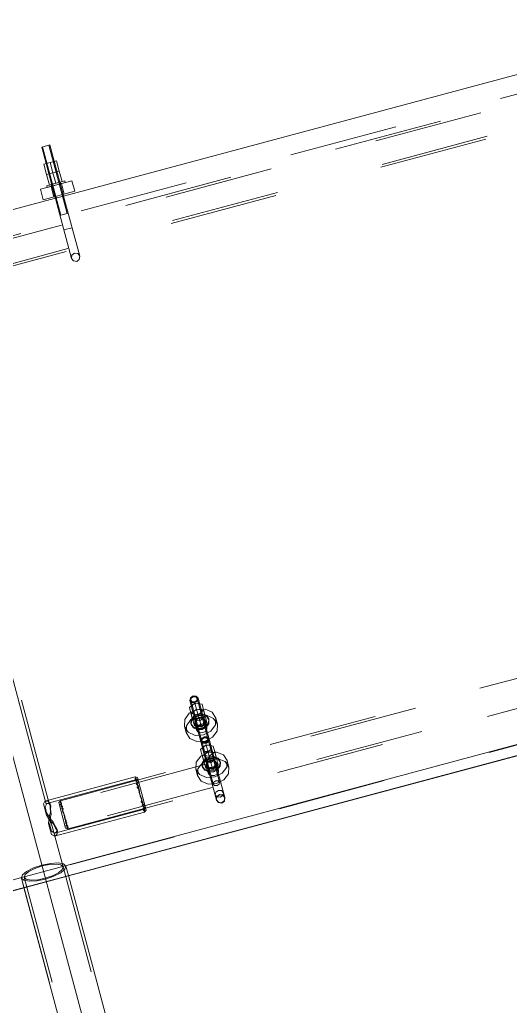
# Model space of a CAD drawing. Header units: millimetres. Extents: x -753 to 90, y 56274 to 56868.
# Drawn here: x -334.47 to -325.43, y 56766.06 to 56784.23 of the extents above; entities that cross this region are included whole.
import ezdxf

# ---------------------------------------------------------------- set-up
doc = ezdxf.new("R2010")
doc.units = ezdxf.units.MM
doc.linetypes.add('XKITLINE00', pattern=[0])
doc.linetypes.add('XKITLINE02', pattern=[4, 2, -2])
doc.layers.add('Cota', color=4, linetype='Continuous', lineweight=0)
doc.layers.add('Peça', color=2, linetype='Continuous', lineweight=0)

# ---------------------------------------------------------------- blocks, each defined once
blk = doc.blocks.new('*A1305')
at = {"layer": 'Peça', "color": 7, "linetype": 'XKITLINE02', "lineweight": 0}
for p, q in [((-296.268, 56779.828), (-333.746, 56769.787)), ((-333.719, 56769.841), (-296.318, 56779.861)), ((-296.152, 56779.398), (-333.631, 56769.357)), ((-333.58, 56769.324), (-296.18, 56779.344)), ((-333.752, 56769.808), (-333.719, 56769.841)), ((-333.752, 56769.808), (-333.625, 56769.336)), ((-333.719, 56769.841), (-333.726, 56769.822)), ((-333.726, 56769.822), (-333.705, 56769.822)), ((-333.721, 56769.801), (-333.719, 56769.841)), ((-333.698, 56769.794), (-333.721, 56769.801)), ((-333.705, 56769.822), (-333.717, 56769.773)), ((-333.717, 56769.773), (-333.682, 56769.737)), ((-333.707, 56769.736), (-333.698, 56769.794)), ((-333.67, 56769.69), (-333.707, 56769.736)), ((-333.682, 56769.737), (-333.693, 56769.7)), ((-333.693, 56769.7), (-333.657, 56769.609)), ((-333.68, 56769.651), (-333.67, 56769.69)), ((-333.642, 56769.555), (-333.68, 56769.651)), ((-333.657, 56769.609), (-333.642, 56769.507)), ((-333.629, 56769.458), (-333.642, 56769.555)), ((-333.642, 56769.507), (-333.613, 56769.479)), ((-333.631, 56769.357), (-333.635, 56769.374)), ((-333.601, 56769.431), (-333.629, 56769.458)), ((-333.613, 56769.479), (-333.622, 56769.42)), ((-333.622, 56769.42), (-333.585, 56769.374)), ((-333.613, 56769.383), (-333.601, 56769.431)), ((-333.578, 56769.347), (-333.613, 56769.383)), ((-333.585, 56769.374), (-333.601, 56769.357)), ((-333.625, 56769.336), (-333.58, 56769.324)), ((-333.601, 56769.357), (-333.58, 56769.324)), ((-333.596, 56769.336), (-333.578, 56769.347)), ((-333.58, 56769.324), (-333.596, 56769.336))]:
    blk.add_line(p, q, dxfattribs=at)
blk = doc.blocks.new('*A1306')
at = {"layer": 'Peça', "color": 4, "linetype": 'XKITLINE00', "lineweight": 0}
for p, q in [((-323.77, 56783.628), (-333.662, 56780.978)), ((-323.77, 56783.628), (-323.769, 56783.628)), ((-323.77, 56783.628), (-320.684, 56772.113)), ((-333.814, 56780.938), (-343.939, 56778.225)), ((-344.092, 56778.184), (-344.363, 56778.111)), ((-344.363, 56778.111), (-344.363, 56778.111)), ((-344.363, 56778.111), (-344.34, 56778.026)), ((-344.34, 56778.025), (-344.149, 56777.312)), ((-344.149, 56777.312), (-343.944, 56776.548)), ((-343.944, 56776.548), (-343.571, 56775.153)), ((-343.571, 56775.153), (-343.46, 56774.74)), ((-343.46, 56774.74), (-342.809, 56772.31)), ((-342.809, 56772.31), (-341.834, 56768.67)), ((-341.278, 56766.596), (-320.684, 56772.113)), ((-320.684, 56772.113), (-320.635, 56771.927)), ((-341.229, 56766.41), (-320.635, 56771.927)), ((-320.633, 56771.921), (-333.571, 56768.455)), ((-320.633, 56771.921), (-320.635, 56771.927)), ((-341.834, 56768.67), (-341.468, 56767.304)), ((-334.39, 56768.235), (-341.227, 56766.404)), ((-341.468, 56767.304), (-341.229, 56766.41)), ((-341.227, 56766.404), (-341.229, 56766.41))]:
    blk.add_line(p, q, dxfattribs=at)
at = {"layer": 'Peça', "color": 7, "linetype": 'XKITLINE02', "lineweight": 0}
for p, q in [((-323.762, 56783.6), (-320.684, 56772.113)), ((-323.679, 56783.29), (-344.273, 56777.773)), ((-333.662, 56780.978), (-333.814, 56780.938)), ((-343.939, 56778.225), (-344.092, 56778.184)), ((-344.356, 56778.083), (-344.34, 56778.025)), ((-344.317, 56777.94), (-344.149, 56777.312)), ((-344.088, 56777.084), (-343.944, 56776.548)), ((-343.862, 56776.239), (-343.571, 56775.153)), ((-343.343, 56774.302), (-342.809, 56772.31)), ((-341.276, 56766.589), (-320.683, 56772.106)), ((-320.635, 56771.927), (-320.633, 56771.921)), ((-333.571, 56768.455), (-334.39, 56768.235)), ((-341.229, 56766.41), (-341.227, 56766.404))]:
    blk.add_line(p, q, dxfattribs=at)
blk = doc.blocks.new('*A1307')
at = {"layer": 'Peça', "color": 7, "linetype": 'XKITLINE02', "lineweight": 0}
for p, q in [((-296.268, 56779.828), (-333.746, 56769.787)), ((-333.719, 56769.841), (-296.318, 56779.861)), ((-296.152, 56779.398), (-333.631, 56769.357)), ((-333.58, 56769.324), (-296.18, 56779.344)), ((-333.752, 56769.808), (-333.719, 56769.841)), ((-333.752, 56769.808), (-333.625, 56769.336)), ((-333.726, 56769.822), (-333.719, 56769.841)), ((-333.705, 56769.822), (-333.726, 56769.822)), ((-333.719, 56769.841), (-333.721, 56769.801)), ((-333.721, 56769.801), (-333.698, 56769.794)), ((-333.717, 56769.773), (-333.705, 56769.822)), ((-333.683, 56769.737), (-333.717, 56769.773)), ((-333.698, 56769.794), (-333.707, 56769.736)), ((-333.707, 56769.736), (-333.67, 56769.69)), ((-333.693, 56769.7), (-333.683, 56769.737)), ((-333.657, 56769.609), (-333.693, 56769.7)), ((-333.67, 56769.69), (-333.68, 56769.651)), ((-333.68, 56769.651), (-333.642, 56769.555)), ((-333.642, 56769.507), (-333.657, 56769.609)), ((-333.642, 56769.555), (-333.629, 56769.458)), ((-333.613, 56769.479), (-333.642, 56769.507)), ((-333.629, 56769.458), (-333.601, 56769.431)), ((-333.622, 56769.42), (-333.613, 56769.479)), ((-333.585, 56769.374), (-333.622, 56769.42)), ((-333.601, 56769.431), (-333.613, 56769.383)), ((-333.613, 56769.383), (-333.578, 56769.347)), ((-333.601, 56769.357), (-333.585, 56769.374)), ((-333.625, 56769.336), (-333.58, 56769.324)), ((-333.58, 56769.324), (-333.601, 56769.357)), ((-333.578, 56769.347), (-333.596, 56769.336)), ((-333.596, 56769.336), (-333.58, 56769.324))]:
    blk.add_line(p, q, dxfattribs=at)
blk = doc.blocks.new('*A1308')
at = {"layer": 'Peça', "color": 7, "linetype": 'XKITLINE02', "lineweight": 0}
for p, q in [((-298.928, 56789.758), (-336.406, 56779.717)), ((-336.379, 56779.77), (-298.979, 56789.791)), ((-298.812, 56789.326), (-336.29, 56779.284)), ((-298.839, 56789.272), (-336.24, 56779.251))]:
    blk.add_line(p, q, dxfattribs=at)
blk = doc.blocks.new('*A1709')
at = {"layer": 'Peça', "color": 7, "linetype": 'XKITLINE02', "lineweight": 0}
for p, q in [((-334.218, 56768.603), (-334.064, 56768.655)), ((-334.06, 56768.639), (-334.194, 56768.594)), ((-334.064, 56768.655), (-333.905, 56768.687)), ((-333.92, 56768.667), (-334.06, 56768.639)), ((-333.797, 56768.674), (-333.92, 56768.667)), ((-333.905, 56768.687), (-333.764, 56768.695)), ((-333.71, 56768.659), (-333.797, 56768.674)), ((-333.764, 56768.695), (-333.664, 56768.677)), ((-333.671, 56768.623), (-333.71, 56768.659)), ((-333.664, 56768.677), (-333.62, 56768.637)), ((-333.62, 56768.637), (-333.638, 56768.579)), ((-333.62, 56768.637), (-333.573, 56768.461)), ((-334.435, 56768.429), (-334.421, 56768.475)), ((-334.421, 56768.475), (-334.343, 56768.54)), ((-334.372, 56768.481), (-334.388, 56768.431)), ((-334.304, 56768.538), (-334.372, 56768.481)), ((-334.343, 56768.54), (-334.218, 56768.603)), ((-334.194, 56768.594), (-334.304, 56768.538)), ((-333.999, 56768.415), (-333.865, 56768.46)), ((-333.865, 56768.46), (-333.755, 56768.515)), ((-333.716, 56768.514), (-333.841, 56768.45)), ((-333.755, 56768.515), (-333.687, 56768.573)), ((-333.638, 56768.579), (-333.716, 56768.514)), ((-333.687, 56768.573), (-333.671, 56768.623)), ((-333.671, 56768.623), (-329.398, 56752.675)), ((-334.439, 56768.417), (-334.435, 56768.429)), ((-334.439, 56768.417), (-334.392, 56768.242)), ((-334.395, 56768.376), (-334.439, 56768.417)), ((-334.295, 56768.359), (-334.395, 56768.376)), ((-334.388, 56768.431), (-330.115, 56752.483)), ((-334.388, 56768.431), (-334.349, 56768.395)), ((-334.349, 56768.395), (-334.262, 56768.38)), ((-334.154, 56768.366), (-334.295, 56768.359)), ((-334.262, 56768.38), (-334.139, 56768.386)), ((-333.995, 56768.399), (-334.154, 56768.366)), ((-334.139, 56768.386), (-333.999, 56768.415)), ((-333.841, 56768.45), (-333.995, 56768.399)), ((-329.601, 56753.635), (-329.58, 56753.558)), ((-330.42, 56753.416), (-330.399, 56753.339))]:
    blk.add_line(p, q, dxfattribs=at)
at = {"layer": 'Peça', "color": 4, "linetype": 'XKITLINE00', "lineweight": 0}
for p, q in [((-333.573, 56768.461), (-329.601, 56753.635)), ((-334.392, 56768.242), (-330.42, 56753.416)), ((-329.58, 56753.558), (-329.347, 56752.689)), ((-330.399, 56753.339), (-330.166, 56752.469)), ((-329.347, 56752.689), (-330.166, 56752.469))]:
    blk.add_line(p, q, dxfattribs=at)
blk = doc.blocks.new('*A1710')
at = {"layer": 'Peça', "color": 7, "linetype": 'XKITLINE02', "lineweight": 0}
for p, q in [((-334.064, 56768.655), (-334.218, 56768.603)), ((-334.194, 56768.594), (-334.059, 56768.639)), ((-333.904, 56768.687), (-334.064, 56768.655)), ((-334.059, 56768.639), (-333.92, 56768.667)), ((-333.92, 56768.667), (-333.797, 56768.674)), ((-333.764, 56768.695), (-333.904, 56768.687)), ((-333.797, 56768.674), (-333.71, 56768.659)), ((-333.664, 56768.677), (-333.764, 56768.695)), ((-333.71, 56768.659), (-333.671, 56768.623)), ((-333.62, 56768.637), (-333.664, 56768.677)), ((-333.638, 56768.579), (-333.62, 56768.637)), ((-333.62, 56768.637), (-333.573, 56768.461)), ((-334.421, 56768.475), (-334.439, 56768.417)), ((-334.343, 56768.54), (-334.421, 56768.475)), ((-334.388, 56768.431), (-334.372, 56768.481)), ((-334.372, 56768.481), (-334.304, 56768.538)), ((-334.218, 56768.603), (-334.343, 56768.54)), ((-334.304, 56768.538), (-334.194, 56768.594)), ((-333.864, 56768.46), (-333.999, 56768.415)), ((-333.755, 56768.515), (-333.864, 56768.46)), ((-333.841, 56768.45), (-333.715, 56768.514)), ((-333.687, 56768.573), (-333.755, 56768.515)), ((-333.715, 56768.514), (-333.638, 56768.579)), ((-333.671, 56768.623), (-333.687, 56768.573)), ((-333.671, 56768.623), (-329.398, 56752.675)), ((-334.439, 56768.417), (-330.166, 56752.469)), ((-334.439, 56768.417), (-334.395, 56768.376)), ((-334.395, 56768.376), (-334.295, 56768.359)), ((-334.388, 56768.431), (-330.115, 56752.483)), ((-334.349, 56768.395), (-334.388, 56768.431)), ((-334.262, 56768.38), (-334.349, 56768.395)), ((-334.295, 56768.359), (-334.154, 56768.366)), ((-334.139, 56768.386), (-334.262, 56768.38)), ((-334.154, 56768.366), (-333.995, 56768.399)), ((-333.999, 56768.415), (-334.139, 56768.386)), ((-333.995, 56768.399), (-333.841, 56768.45)), ((-329.6, 56753.635), (-329.58, 56753.558)), ((-329.347, 56752.689), (-330.166, 56752.469))]:
    blk.add_line(p, q, dxfattribs=at)
at = {"layer": 'Peça', "color": 4, "linetype": 'XKITLINE00', "lineweight": 0}
for p, q in [((-333.573, 56768.461), (-329.6, 56753.635)), ((-329.58, 56753.558), (-329.347, 56752.689)), ((-329.347, 56752.689), (-329.347, 56752.689))]:
    blk.add_line(p, q, dxfattribs=at)
blk = doc.blocks.new('*A1719')
at = {"layer": 'Peça', "color": 7, "linetype": 'XKITLINE02', "lineweight": 0}
for p, q in [((-337.037, 56779.751), (-337.185, 56779.678)), ((-336.872, 56779.762), (-337.037, 56779.751)), ((-336.715, 56779.708), (-336.872, 56779.762)), ((-337.294, 56779.553), (-337.348, 56779.397)), ((-337.185, 56779.678), (-337.294, 56779.553)), ((-337.249, 56779.527), (-337.153, 56779.636)), ((-337.153, 56779.636), (-337.023, 56779.7)), ((-337.023, 56779.7), (-336.879, 56779.709)), ((-336.879, 56779.709), (-336.742, 56779.662)), ((-336.742, 56779.662), (-336.633, 56779.567)), ((-336.591, 56779.599), (-336.715, 56779.708)), ((-336.633, 56779.567), (-336.569, 56779.437)), ((-336.518, 56779.451), (-336.591, 56779.599)), ((-337.348, 56779.397), (-337.337, 56779.232)), ((-337.295, 56779.39), (-337.249, 56779.527)), ((-337.286, 56779.245), (-337.295, 56779.39)), ((-336.569, 56779.437), (-333.671, 56768.623)), ((-336.569, 56779.437), (-336.559, 56779.293)), ((-336.515, 56779.44), (-336.518, 56779.451)), ((-336.507, 56779.286), (-336.518, 56779.451)), ((-336.51, 56779.423), (-336.515, 56779.44)), ((-336.51, 56779.423), (-333.62, 56768.637)), ((-337.334, 56779.221), (-337.337, 56779.232)), ((-337.337, 56779.232), (-337.264, 56779.083)), ((-337.329, 56779.203), (-337.334, 56779.221)), ((-337.329, 56779.203), (-334.439, 56768.417)), ((-337.286, 56779.245), (-337.283, 56779.234)), ((-337.222, 56779.115), (-337.286, 56779.245)), ((-337.283, 56779.234), (-337.278, 56779.217)), ((-337.278, 56779.217), (-334.388, 56768.431)), ((-336.559, 56779.293), (-336.606, 56779.156)), ((-336.56, 56779.129), (-336.507, 56779.286)), ((-337.264, 56779.083), (-337.139, 56778.974)), ((-337.113, 56779.02), (-337.222, 56779.115)), ((-336.976, 56778.973), (-337.113, 56779.02)), ((-336.701, 56779.047), (-336.831, 56778.983)), ((-336.818, 56778.932), (-336.669, 56779.005)), ((-336.606, 56779.156), (-336.701, 56779.047)), ((-336.669, 56779.005), (-336.56, 56779.129)), ((-337.139, 56778.974), (-336.983, 56778.921)), ((-336.983, 56778.921), (-336.818, 56778.932)), ((-336.831, 56778.983), (-336.976, 56778.973)), ((-334.218, 56768.603), (-334.064, 56768.654)), ((-334.059, 56768.639), (-334.194, 56768.593)), ((-334.064, 56768.654), (-333.904, 56768.687)), ((-333.92, 56768.667), (-334.059, 56768.639)), ((-333.797, 56768.674), (-333.92, 56768.667)), ((-333.904, 56768.687), (-333.764, 56768.695)), ((-333.71, 56768.658), (-333.797, 56768.674)), ((-333.764, 56768.695), (-333.664, 56768.677)), ((-333.671, 56768.623), (-333.71, 56768.658)), ((-333.664, 56768.677), (-333.62, 56768.637)), ((-333.62, 56768.637), (-333.638, 56768.579)), ((-334.439, 56768.417), (-334.421, 56768.474)), ((-334.421, 56768.474), (-334.343, 56768.54)), ((-334.384, 56768.443), (-334.372, 56768.481)), ((-334.304, 56768.538), (-334.372, 56768.481)), ((-334.343, 56768.54), (-334.218, 56768.603)), ((-334.194, 56768.593), (-334.304, 56768.538)), ((-333.999, 56768.415), (-333.865, 56768.46)), ((-333.865, 56768.46), (-333.755, 56768.515)), ((-333.716, 56768.514), (-333.841, 56768.45)), ((-333.755, 56768.515), (-333.687, 56768.573)), ((-333.638, 56768.579), (-333.716, 56768.514)), ((-333.687, 56768.573), (-333.671, 56768.623)), ((-334.395, 56768.376), (-334.439, 56768.417)), ((-334.295, 56768.359), (-334.395, 56768.376)), ((-334.388, 56768.431), (-334.384, 56768.443)), ((-334.388, 56768.431), (-334.349, 56768.395)), ((-334.349, 56768.395), (-334.262, 56768.38)), ((-334.155, 56768.366), (-334.295, 56768.359)), ((-334.262, 56768.38), (-334.139, 56768.386)), ((-333.995, 56768.399), (-334.155, 56768.366)), ((-334.139, 56768.386), (-333.999, 56768.415)), ((-333.841, 56768.45), (-333.995, 56768.399))]:
    blk.add_line(p, q, dxfattribs=at)
blk = doc.blocks.new('*A1720')
at = {"layer": 'Peça', "color": 7, "linetype": 'XKITLINE02', "lineweight": 0}
for p, q in [((-334.006, 56769.835), (-332.345, 56770.28)), ((-332.345, 56770.28), (-332.319, 56770.238)), ((-332.326, 56770.264), (-332.345, 56770.28)), ((-332.345, 56770.28), (-332.301, 56770.268)), ((-332.293, 56770.239), (-333.968, 56769.79)), ((-332.348, 56770.251), (-332.326, 56770.264)), ((-332.305, 56770.205), (-332.348, 56770.251)), ((-332.319, 56770.238), (-332.339, 56770.217)), ((-332.339, 56770.217), (-332.292, 56770.159)), ((-332.32, 56770.145), (-332.305, 56770.205)), ((-332.32, 56770.145), (-332.285, 56770.111)), ((-332.292, 56770.159), (-332.304, 56770.086)), ((-332.301, 56770.268), (-332.139, 56769.664)), ((-332.268, 56769.99), (-332.285, 56770.111)), ((-332.304, 56770.086), (-332.268, 56770.05)), ((-332.268, 56770.05), (-332.25, 56769.922)), ((-332.22, 56769.87), (-332.268, 56769.99)), ((-332.25, 56769.922), (-332.204, 56769.808)), ((-334.034, 56769.782), (-334.006, 56769.835)), ((-334.034, 56769.782), (-333.98, 56769.577)), ((-334.006, 56769.835), (-333.959, 56769.835)), ((-333.968, 56769.79), (-334.003, 56769.726)), ((-333.974, 56769.616), (-334.003, 56769.726)), ((-333.968, 56769.79), (-333.947, 56769.79)), ((-333.959, 56769.835), (-333.939, 56769.824)), ((-333.947, 56769.79), (-333.924, 56769.778)), ((-333.939, 56769.824), (-333.909, 56769.777)), ((-333.898, 56769.739), (-333.924, 56769.778)), ((-333.909, 56769.777), (-333.911, 56769.718)), ((-333.898, 56769.739), (-333.909, 56769.777)), ((-333.901, 56769.689), (-333.898, 56769.739)), ((-332.233, 56769.821), (-332.22, 56769.87)), ((-332.186, 56769.763), (-332.233, 56769.821)), ((-332.204, 56769.808), (-332.217, 56769.762)), ((-332.217, 56769.762), (-332.174, 56769.717)), ((-332.198, 56769.69), (-332.186, 56769.763)), ((-333.913, 56769.476), (-333.98, 56769.577)), ((-333.89, 56769.488), (-333.974, 56769.616)), ((-333.938, 56769.423), (-333.931, 56769.544)), ((-333.905, 56769.632), (-333.931, 56769.544)), ((-333.905, 56769.545), (-333.914, 56769.393)), ((-333.911, 56769.718), (-333.905, 56769.632)), ((-333.905, 56769.545), (-333.893, 56769.587)), ((-333.893, 56769.587), (-333.901, 56769.689)), ((-333.832, 56769.187), (-332.172, 56769.632)), ((-332.147, 56769.693), (-333.822, 56769.245)), ((-332.198, 56769.69), (-332.169, 56769.681)), ((-332.174, 56769.717), (-332.189, 56769.656)), ((-332.189, 56769.656), (-332.163, 56769.656)), ((-332.172, 56769.632), (-332.169, 56769.681)), ((-332.172, 56769.632), (-332.139, 56769.664)), ((-332.163, 56769.656), (-332.172, 56769.632)), ((-333.938, 56769.423), (-333.883, 56769.219)), ((-333.914, 56769.393), (-333.884, 56769.283)), ((-333.846, 56769.413), (-333.913, 56769.476)), ((-333.89, 56769.488), (-333.858, 56769.458)), ((-333.858, 56769.458), (-333.814, 56769.366)), ((-333.809, 56769.335), (-333.846, 56769.413)), ((-333.814, 56769.366), (-333.787, 56769.324)), ((-333.822, 56769.245), (-333.884, 56769.283)), ((-333.883, 56769.219), (-333.832, 56769.187)), ((-333.832, 56769.187), (-333.792, 56769.211)), ((-333.822, 56769.245), (-333.804, 56769.255)), ((-333.777, 56769.285), (-333.809, 56769.335)), ((-333.804, 56769.255), (-333.789, 56769.277)), ((-333.792, 56769.211), (-333.779, 56769.23)), ((-333.787, 56769.324), (-333.789, 56769.277)), ((-333.777, 56769.285), (-333.787, 56769.324)), ((-333.779, 56769.23), (-333.777, 56769.285))]:
    blk.add_line(p, q, dxfattribs=at)
blk = doc.blocks.new('*A1891')
at = {"layer": 'Peça', "color": 7, "linetype": 'XKITLINE02', "lineweight": 0}
for p, q in [((-331.035, 56770.869), (-331.102, 56770.815)), ((-331.003, 56770.748), (-331.035, 56770.869)), ((-331.035, 56770.869), (-330.95, 56770.856)), ((-331.105, 56770.665), (-331.003, 56770.748)), ((-331.003, 56770.748), (-330.873, 56770.727))]:
    blk.add_line(p, q, dxfattribs=at)
at = {"layer": 'Peça', "color": 4, "linetype": 'XKITLINE00', "lineweight": 0}
for p, q in [((-330.95, 56770.856), (-330.905, 56770.848)), ((-330.905, 56770.848), (-330.877, 56770.744)), ((-331.102, 56770.815), (-331.137, 56770.786)), ((-331.137, 56770.786), (-331.077, 56770.561)), ((-331.109, 56770.682), (-330.979, 56770.661)), ((-330.979, 56770.661), (-330.877, 56770.744)), ((-330.947, 56770.54), (-330.979, 56770.661)), ((-330.877, 56770.744), (-330.845, 56770.623)), ((-330.947, 56770.54), (-331.077, 56770.561)), ((-330.845, 56770.623), (-330.947, 56770.54))]:
    blk.add_line(p, q, dxfattribs=at)
blk = doc.blocks.new('*A1892')
at = {"layer": 'Peça', "color": 7, "linetype": 'XKITLINE02', "lineweight": 0}
for p, q in [((-331.003, 56770.748), (-331.105, 56770.665)), ((-331.077, 56770.561), (-331.105, 56770.665)), ((-331.105, 56770.665), (-331.077, 56770.561)), ((-330.97, 56770.626), (-331.003, 56770.748)), ((-330.873, 56770.727), (-331.003, 56770.748)), ((-330.873, 56770.727), (-330.845, 56770.623)), ((-331.072, 56770.543), (-330.97, 56770.626)), ((-330.97, 56770.626), (-330.84, 56770.605))]:
    blk.add_line(p, q, dxfattribs=at)
at = {"layer": 'Peça', "color": 4, "linetype": 'XKITLINE00', "lineweight": 0}
for p, q in [((-330.947, 56770.54), (-331.077, 56770.561)), ((-331.077, 56770.561), (-331.044, 56770.439)), ((-330.947, 56770.54), (-330.845, 56770.623)), ((-330.914, 56770.418), (-330.947, 56770.54)), ((-330.812, 56770.501), (-330.914, 56770.418)), ((-330.845, 56770.623), (-330.812, 56770.501)), ((-330.914, 56770.418), (-331.044, 56770.439))]:
    blk.add_line(p, q, dxfattribs=at)
blk = doc.blocks.new('*A1893')
at = {"layer": 'Peça', "color": 7, "linetype": 'XKITLINE02', "lineweight": 0}
for p, q in [((-330.976, 56770.65), (-331.054, 56770.611)), ((-330.89, 56770.655), (-330.976, 56770.65)), ((-330.971, 56770.63), (-330.884, 56770.635)), ((-330.89, 56770.655), (-330.849, 56770.637)), ((-330.884, 56770.635), (-330.812, 56770.605)), ((-331.101, 56770.459), (-331.096, 56770.528)), ((-331.096, 56770.528), (-331.049, 56770.591)), ((-331.054, 56770.611), (-331.081, 56770.575)), ((-331.049, 56770.591), (-330.971, 56770.63)), ((-331.029, 56770.499), (-331.027, 56770.536)), ((-331.024, 56770.479), (-331.029, 56770.499)), ((-331.008, 56770.468), (-331.029, 56770.499)), ((-331.027, 56770.536), (-331.001, 56770.569)), ((-331.021, 56770.516), (-331.024, 56770.479)), ((-331.024, 56770.479), (-331.003, 56770.449)), ((-330.996, 56770.55), (-331.021, 56770.516)), ((-330.97, 56770.452), (-331.008, 56770.468)), ((-331.001, 56770.569), (-330.984, 56770.578)), ((-330.996, 56770.55), (-330.978, 56770.559)), ((-330.984, 56770.578), (-330.96, 56770.59)), ((-330.978, 56770.559), (-330.955, 56770.57)), ((-330.924, 56770.455), (-330.97, 56770.452)), ((-330.96, 56770.59), (-330.914, 56770.592)), ((-330.909, 56770.573), (-330.955, 56770.57)), ((-330.883, 56770.475), (-330.924, 56770.455)), ((-330.919, 56770.435), (-330.878, 56770.456)), ((-330.914, 56770.592), (-330.876, 56770.576)), ((-330.871, 56770.557), (-330.909, 56770.573)), ((-330.858, 56770.509), (-330.883, 56770.475)), ((-330.878, 56770.456), (-330.853, 56770.489)), ((-330.876, 56770.576), (-330.855, 56770.545)), ((-330.85, 56770.526), (-330.871, 56770.557)), ((-330.855, 56770.545), (-330.858, 56770.509)), ((-330.85, 56770.526), (-330.855, 56770.545)), ((-330.853, 56770.489), (-330.85, 56770.526)), ((-330.812, 56770.605), (-330.773, 56770.547)), ((-331.003, 56770.449), (-330.965, 56770.433)), ((-330.965, 56770.433), (-330.919, 56770.435))]:
    blk.add_line(p, q, dxfattribs=at)
at = {"layer": 'Peça', "color": 4, "linetype": 'XKITLINE00', "lineweight": 0}
for p, q in [((-330.849, 56770.637), (-330.817, 56770.624)), ((-331.101, 56770.548), (-331.106, 56770.478)), ((-331.101, 56770.459), (-331.106, 56770.478)), ((-331.106, 56770.478), (-331.067, 56770.42)), ((-331.081, 56770.575), (-331.101, 56770.548)), ((-331.062, 56770.401), (-331.101, 56770.459)), ((-330.83, 56770.434), (-330.783, 56770.496)), ((-330.778, 56770.477), (-330.825, 56770.414)), ((-330.778, 56770.566), (-330.817, 56770.624)), ((-330.783, 56770.496), (-330.778, 56770.566)), ((-330.773, 56770.547), (-330.778, 56770.566)), ((-330.773, 56770.547), (-330.778, 56770.477)), ((-331.067, 56770.42), (-330.995, 56770.39)), ((-330.989, 56770.37), (-331.062, 56770.401)), ((-330.995, 56770.39), (-330.908, 56770.395)), ((-330.903, 56770.375), (-330.989, 56770.37)), ((-330.908, 56770.395), (-330.83, 56770.434)), ((-330.825, 56770.414), (-330.903, 56770.375))]:
    blk.add_line(p, q, dxfattribs=at)
blk = doc.blocks.new('*A1894')
at = {"layer": 'Peça', "color": 4, "linetype": 'XKITLINE00', "lineweight": 0}
for p, q in [((-331.134, 56770.659), (-331.218, 56770.548)), ((-331.107, 56770.673), (-331.134, 56770.659)), ((-330.844, 56770.737), (-330.875, 56770.735)), ((-330.716, 56770.683), (-330.844, 56770.737)), ((-330.647, 56770.58), (-330.716, 56770.683)), ((-331.218, 56770.548), (-331.227, 56770.425)), ((-330.74, 56770.346), (-330.656, 56770.457)), ((-330.656, 56770.457), (-330.647, 56770.58)), ((-330.615, 56770.459), (-330.647, 56770.58)), ((-330.615, 56770.459), (-330.623, 56770.336)), ((-331.194, 56770.303), (-331.227, 56770.425)), ((-331.227, 56770.425), (-331.158, 56770.323)), ((-331.125, 56770.201), (-331.194, 56770.303)), ((-331.158, 56770.323), (-331.03, 56770.269)), ((-331.03, 56770.269), (-330.877, 56770.278)), ((-330.877, 56770.278), (-330.74, 56770.346)), ((-330.623, 56770.336), (-330.707, 56770.225)), ((-330.997, 56770.147), (-331.125, 56770.201)), ((-330.844, 56770.156), (-330.997, 56770.147)), ((-330.707, 56770.225), (-330.844, 56770.156))]:
    blk.add_line(p, q, dxfattribs=at)
at = {"layer": 'Peça', "color": 7, "linetype": 'XKITLINE02', "lineweight": 0}
for p, q in [((-331.093, 56770.68), (-331.107, 56770.673)), ((-330.997, 56770.728), (-331.093, 56770.68)), ((-330.875, 56770.735), (-330.997, 56770.728)), ((-331.186, 56770.427), (-331.102, 56770.537)), ((-331.102, 56770.537), (-330.965, 56770.606)), ((-331.034, 56770.477), (-331.031, 56770.518)), ((-331.001, 56770.355), (-331.034, 56770.477)), ((-331.011, 56770.443), (-331.034, 56770.477)), ((-331.031, 56770.518), (-331.003, 56770.555)), ((-331.003, 56770.555), (-330.957, 56770.578)), ((-330.924, 56770.456), (-330.97, 56770.433)), ((-330.965, 56770.606), (-330.812, 56770.615)), ((-330.957, 56770.578), (-330.906, 56770.581)), ((-330.874, 56770.459), (-330.924, 56770.456)), ((-330.906, 56770.581), (-330.863, 56770.563)), ((-330.831, 56770.441), (-330.874, 56770.459)), ((-330.843, 56770.488), (-330.871, 56770.451)), ((-330.863, 56770.563), (-330.84, 56770.529)), ((-330.84, 56770.529), (-330.843, 56770.488)), ((-330.808, 56770.407), (-330.84, 56770.529)), ((-330.812, 56770.615), (-330.684, 56770.561)), ((-330.684, 56770.561), (-330.615, 56770.459)), ((-331.194, 56770.303), (-331.186, 56770.427)), ((-330.968, 56770.425), (-331.011, 56770.443)), ((-330.998, 56770.396), (-331.001, 56770.355)), ((-331.001, 56770.355), (-330.978, 56770.321)), ((-330.97, 56770.433), (-330.998, 56770.396)), ((-330.978, 56770.321), (-330.935, 56770.303)), ((-330.917, 56770.428), (-330.968, 56770.425)), ((-330.935, 56770.303), (-330.884, 56770.306)), ((-330.871, 56770.451), (-330.917, 56770.428)), ((-330.884, 56770.306), (-330.839, 56770.329)), ((-330.839, 56770.329), (-330.811, 56770.366)), ((-330.808, 56770.407), (-330.831, 56770.441)), ((-330.811, 56770.366), (-330.808, 56770.407))]:
    blk.add_line(p, q, dxfattribs=at)
blk = doc.blocks.new('*A1895')
at = {"layer": 'Peça', "color": 4, "linetype": 'XKITLINE00', "lineweight": 0}
for p, q in [((-334.087, 56781.103), (-333.508, 56781.258)), ((-333.456, 56781.065), (-333.508, 56781.258)), ((-334.036, 56780.91), (-334.087, 56781.103)), ((-333.456, 56781.065), (-334.036, 56780.91))]:
    blk.add_line(p, q, dxfattribs=at)
at = {"layer": 'Peça', "color": 7, "linetype": 'XKITLINE02', "lineweight": 0}
for p, q in [((-333.649, 56781.013), (-333.701, 56781.207)), ((-333.842, 56780.962), (-333.894, 56781.155))]:
    blk.add_line(p, q, dxfattribs=at)
blk = doc.blocks.new('*A1896')
at = {"layer": 'Peça', "color": 4, "linetype": 'XKITLINE00', "lineweight": 0}
for p, q in [((-331.074, 56771.014), (-331.123, 56770.982)), ((-331.108, 56770.975), (-331.07, 56771)), ((-331.015, 56771.011), (-331.074, 56771.014)), ((-331.07, 56771), (-331.026, 56770.997)), ((-331.026, 56770.997), (-331, 56770.97)), ((-330.982, 56770.975), (-331.015, 56771.011)), ((-331.123, 56770.982), (-331.134, 56770.934)), ((-331.134, 56770.934), (-331.084, 56770.745)), ((-331.134, 56770.934), (-331.101, 56770.898)), ((-331.116, 56770.939), (-331.108, 56770.975)), ((-331.09, 56770.912), (-331.116, 56770.939)), ((-331.101, 56770.898), (-331.042, 56770.895)), ((-331.046, 56770.91), (-331.09, 56770.912)), ((-331.009, 56770.934), (-331.046, 56770.91)), ((-331.042, 56770.895), (-330.993, 56770.927)), ((-331, 56770.97), (-331.009, 56770.934)), ((-330.993, 56770.927), (-330.982, 56770.975)), ((-330.982, 56770.975), (-330.931, 56770.786))]:
    blk.add_line(p, q, dxfattribs=at)
at = {"layer": 'Peça', "color": 7, "linetype": 'XKITLINE02', "lineweight": 0}
for p, q in [((-331.116, 56770.939), (-330.904, 56770.149)), ((-331.083, 56770.834), (-331.095, 56770.786)), ((-331.034, 56770.865), (-331.083, 56770.834)), ((-330.976, 56770.862), (-331.034, 56770.865)), ((-331, 56770.97), (-330.788, 56770.18)), ((-330.942, 56770.827), (-330.976, 56770.862)), ((-330.953, 56770.779), (-330.942, 56770.827)), ((-330.942, 56770.827), (-330.694, 56769.9)), ((-331.095, 56770.786), (-330.846, 56769.86)), ((-331.095, 56770.786), (-331.061, 56770.75)), ((-331.084, 56770.745), (-330.976, 56770.342)), ((-331.061, 56770.75), (-331.002, 56770.747)), ((-331.002, 56770.747), (-330.953, 56770.779)), ((-330.931, 56770.786), (-330.823, 56770.383)), ((-330.896, 56770.185), (-330.904, 56770.149)), ((-330.904, 56770.149), (-330.879, 56770.122)), ((-330.858, 56770.209), (-330.896, 56770.185)), ((-330.879, 56770.122), (-330.834, 56770.119)), ((-330.814, 56770.207), (-330.858, 56770.209)), ((-330.834, 56770.119), (-330.797, 56770.143)), ((-330.788, 56770.18), (-330.814, 56770.207)), ((-330.797, 56770.143), (-330.788, 56770.18)), ((-330.838, 56769.919), (-330.846, 56769.86)), ((-330.79, 56769.956), (-330.838, 56769.919)), ((-330.731, 56769.948), (-330.79, 56769.956)), ((-330.694, 56769.9), (-330.731, 56769.948)), ((-330.694, 56769.9), (-330.699, 56769.919)), ((-330.846, 56769.86), (-330.851, 56769.878)), ((-330.81, 56769.812), (-330.846, 56769.86)), ((-330.81, 56769.812), (-330.75, 56769.804)), ((-330.75, 56769.804), (-330.702, 56769.841)), ((-330.702, 56769.841), (-330.694, 56769.9))]:
    blk.add_line(p, q, dxfattribs=at)
blk = doc.blocks.new('*A1897')
at = {"layer": 'Peça', "color": 7, "linetype": 'XKITLINE02', "lineweight": 0}
for p, q in [((-331.336, 56771.688), (-331.326, 56771.738)), ((-331.326, 56771.738), (-331.277, 56771.77)), ((-331.31, 56771.731), (-331.318, 56771.693)), ((-331.273, 56771.756), (-331.31, 56771.731)), ((-331.277, 56771.77), (-331.218, 56771.767)), ((-331.228, 56771.753), (-331.273, 56771.756)), ((-331.202, 56771.724), (-331.228, 56771.753)), ((-331.218, 56771.767), (-331.184, 56771.729)), ((-331.21, 56771.686), (-331.202, 56771.724)), ((-331.004, 56770.986), (-331.202, 56771.724)), ((-331.184, 56771.729), (-331.194, 56771.679)), ((-331.184, 56771.729), (-330.692, 56769.894)), ((-331.336, 56771.688), (-330.845, 56769.853)), ((-331.302, 56771.651), (-331.336, 56771.688)), ((-331.12, 56770.955), (-331.318, 56771.693)), ((-331.318, 56771.693), (-331.292, 56771.665)), ((-331.243, 56771.647), (-331.302, 56771.651)), ((-331.292, 56771.665), (-331.247, 56771.662)), ((-331.247, 56771.662), (-331.21, 56771.686)), ((-331.194, 56771.679), (-331.243, 56771.647)), ((-331.112, 56770.993), (-331.075, 56771.017)), ((-331.075, 56771.017), (-331.03, 56771.015)), ((-331.03, 56771.015), (-331.004, 56770.986)), ((-331.12, 56770.955), (-331.112, 56770.993)), ((-331.094, 56770.926), (-331.12, 56770.955)), ((-331.05, 56770.924), (-331.094, 56770.926)), ((-331.012, 56770.948), (-331.05, 56770.924)), ((-331.004, 56770.986), (-331.012, 56770.948)), ((-330.87, 56769.948), (-330.86, 56769.998)), ((-330.836, 56769.911), (-330.87, 56769.948)), ((-330.86, 56769.998), (-330.81, 56770.03)), ((-330.837, 56769.912), (-330.845, 56769.853)), ((-330.789, 56769.949), (-330.837, 56769.912)), ((-330.777, 56769.907), (-330.836, 56769.911)), ((-330.81, 56770.03), (-330.752, 56770.027)), ((-330.729, 56769.941), (-330.789, 56769.949)), ((-330.728, 56769.94), (-330.777, 56769.907)), ((-330.752, 56770.027), (-330.718, 56769.989)), ((-330.692, 56769.894), (-330.729, 56769.941)), ((-330.718, 56769.989), (-330.728, 56769.94)), ((-330.845, 56769.853), (-330.808, 56769.806)), ((-330.808, 56769.806), (-330.748, 56769.798)), ((-330.748, 56769.798), (-330.7, 56769.835)), ((-330.7, 56769.835), (-330.692, 56769.894))]:
    blk.add_line(p, q, dxfattribs=at)
blk = doc.blocks.new('*A1898')
at = {"layer": 'Peça', "color": 4, "linetype": 'XKITLINE00', "lineweight": 0}
for p, q in [((-333.914, 56781.919), (-334.066, 56781.878)), ((-333.914, 56781.919), (-333.833, 56781.618)), ((-334.066, 56781.878), (-333.986, 56781.577)), ((-333.67, 56781.008), (-333.661, 56780.975)), ((-333.822, 56780.967), (-333.813, 56780.934))]:
    blk.add_line(p, q, dxfattribs=at)
at = {"layer": 'Peça', "color": 7, "linetype": 'XKITLINE02', "lineweight": 0}
for p, q in [((-333.932, 56781.914), (-333.596, 56780.659)), ((-334.048, 56781.883), (-333.712, 56780.627)), ((-333.986, 56781.577), (-333.822, 56780.967)), ((-333.833, 56781.618), (-333.67, 56781.008)), ((-333.813, 56780.934), (-333.518, 56779.83)), ((-333.661, 56780.975), (-333.365, 56779.871)), ((-333.712, 56780.627), (-333.596, 56780.659)), ((-333.505, 56780.395), (-333.658, 56780.354)), ((-333.51, 56779.89), (-333.462, 56779.927)), ((-333.462, 56779.927), (-333.402, 56779.919)), ((-333.402, 56779.919), (-333.365, 56779.871)), ((-333.51, 56779.89), (-333.518, 56779.83)), ((-333.518, 56779.83), (-333.481, 56779.783)), ((-333.481, 56779.783), (-333.421, 56779.775)), ((-333.421, 56779.775), (-333.373, 56779.811)), ((-333.373, 56779.811), (-333.365, 56779.871))]:
    blk.add_line(p, q, dxfattribs=at)
blk = doc.blocks.new('*A1902')
at = {"layer": 'Peça', "color": 7, "linetype": 'XKITLINE02', "lineweight": 0}
for p, q in [((-331.343, 56771.555), (-331.242, 56771.64)), ((-331.343, 56771.555), (-331.284, 56771.333)), ((-331.211, 56771.527), (-331.242, 56771.64)), ((-331.242, 56771.64), (-331.111, 56771.617)), ((-331.052, 56771.395), (-331.111, 56771.617)), ((-331.184, 56771.424), (-331.314, 56771.447)), ((-331.211, 56771.527), (-331.313, 56771.441)), ((-331.081, 56771.503), (-331.211, 56771.527)), ((-331.082, 56771.509), (-331.184, 56771.424)), ((-331.153, 56771.31), (-331.184, 56771.424)), ((-331.153, 56771.31), (-331.052, 56771.395)), ((-331.284, 56771.333), (-331.153, 56771.31))]:
    blk.add_line(p, q, dxfattribs=at)
blk = doc.blocks.new('*A1903')
at = {"layer": 'Peça', "color": 7, "linetype": 'XKITLINE02', "lineweight": 0}
for p, q in [((-331.313, 56771.441), (-331.211, 56771.527)), ((-331.313, 56771.441), (-331.253, 56771.22)), ((-331.181, 56771.413), (-331.282, 56771.328)), ((-331.181, 56771.413), (-331.211, 56771.527)), ((-331.211, 56771.527), (-331.081, 56771.503)), ((-331.05, 56771.39), (-331.181, 56771.413)), ((-331.052, 56771.395), (-331.153, 56771.31)), ((-331.021, 56771.282), (-331.081, 56771.503)), ((-331.153, 56771.31), (-331.284, 56771.333)), ((-331.253, 56771.22), (-331.123, 56771.196)), ((-331.123, 56771.196), (-331.153, 56771.31)), ((-331.123, 56771.196), (-331.021, 56771.282))]:
    blk.add_line(p, q, dxfattribs=at)
blk = doc.blocks.new('*A1904')
at = {"layer": 'Peça', "color": 7, "linetype": 'XKITLINE02', "lineweight": 0}
for p, q in [((-331.312, 56771.333), (-331.265, 56771.398)), ((-331.26, 56771.38), (-331.307, 56771.315)), ((-331.265, 56771.398), (-331.187, 56771.438)), ((-331.183, 56771.419), (-331.26, 56771.38)), ((-331.171, 56771.375), (-331.212, 56771.354)), ((-331.187, 56771.438), (-331.101, 56771.442)), ((-331.096, 56771.424), (-331.183, 56771.419)), ((-331.125, 56771.377), (-331.171, 56771.375)), ((-331.086, 56771.36), (-331.125, 56771.377)), ((-331.101, 56771.442), (-331.027, 56771.409)), ((-331.023, 56771.391), (-331.096, 56771.424)), ((-331.027, 56771.409), (-330.988, 56771.349)), ((-330.983, 56771.331), (-331.023, 56771.391)), ((-331.316, 56771.261), (-331.312, 56771.333)), ((-331.311, 56771.243), (-331.316, 56771.261)), ((-331.276, 56771.2), (-331.316, 56771.261)), ((-331.307, 56771.315), (-331.311, 56771.243)), ((-331.311, 56771.243), (-331.271, 56771.182)), ((-331.203, 56771.168), (-331.276, 56771.2)), ((-331.271, 56771.182), (-331.198, 56771.15)), ((-331.237, 56771.32), (-331.239, 56771.281)), ((-331.234, 56771.263), (-331.239, 56771.281)), ((-331.239, 56771.281), (-331.218, 56771.249)), ((-331.212, 56771.354), (-331.237, 56771.32)), ((-331.234, 56771.263), (-331.232, 56771.302)), ((-331.213, 56771.231), (-331.234, 56771.263)), ((-331.232, 56771.302), (-331.207, 56771.336)), ((-331.218, 56771.249), (-331.179, 56771.232)), ((-331.174, 56771.214), (-331.213, 56771.231)), ((-331.207, 56771.336), (-331.166, 56771.357)), ((-331.179, 56771.232), (-331.133, 56771.234)), ((-331.128, 56771.216), (-331.174, 56771.214)), ((-331.166, 56771.357), (-331.12, 56771.359)), ((-331.133, 56771.234), (-331.092, 56771.255)), ((-331.087, 56771.237), (-331.128, 56771.216)), ((-331.12, 56771.359), (-331.081, 56771.342)), ((-331.039, 56771.212), (-331.116, 56771.172)), ((-331.111, 56771.154), (-331.034, 56771.194)), ((-331.092, 56771.255), (-331.067, 56771.29)), ((-331.062, 56771.272), (-331.087, 56771.237)), ((-331.065, 56771.328), (-331.086, 56771.36)), ((-331.081, 56771.342), (-331.06, 56771.31)), ((-331.067, 56771.29), (-331.065, 56771.328)), ((-331.06, 56771.31), (-331.065, 56771.328)), ((-331.06, 56771.31), (-331.062, 56771.272)), ((-330.992, 56771.276), (-331.039, 56771.212)), ((-331.034, 56771.194), (-330.987, 56771.258)), ((-330.988, 56771.349), (-330.992, 56771.276)), ((-330.983, 56771.331), (-330.988, 56771.349)), ((-330.987, 56771.258), (-330.983, 56771.331)), ((-331.116, 56771.172), (-331.203, 56771.168)), ((-331.198, 56771.15), (-331.111, 56771.154))]:
    blk.add_line(p, q, dxfattribs=at)
blk = doc.blocks.new('*A1905')
at = {"layer": 'Peça', "color": 7, "linetype": 'XKITLINE02', "lineweight": 0}
for p, q in [((-331.429, 56771.337), (-331.346, 56771.451)), ((-331.346, 56771.451), (-331.21, 56771.521)), ((-331.179, 56771.407), (-331.316, 56771.337)), ((-331.168, 56771.365), (-331.213, 56771.341)), ((-331.21, 56771.521), (-331.056, 56771.528)), ((-331.026, 56771.415), (-331.179, 56771.407)), ((-331.117, 56771.367), (-331.168, 56771.365)), ((-331.074, 56771.348), (-331.117, 56771.367)), ((-331.056, 56771.528), (-330.927, 56771.471)), ((-330.897, 56771.357), (-331.026, 56771.415)), ((-330.927, 56771.471), (-330.857, 56771.364)), ((-330.857, 56771.364), (-330.865, 56771.237)), ((-330.827, 56771.251), (-330.857, 56771.364)), ((-331.437, 56771.209), (-331.429, 56771.337)), ((-331.406, 56771.095), (-331.437, 56771.209)), ((-331.367, 56771.102), (-331.437, 56771.209)), ((-331.399, 56771.223), (-331.406, 56771.095)), ((-331.316, 56771.337), (-331.399, 56771.223)), ((-331.241, 56771.303), (-331.244, 56771.261)), ((-331.213, 56771.147), (-331.244, 56771.261)), ((-331.244, 56771.261), (-331.22, 56771.225)), ((-331.213, 56771.341), (-331.241, 56771.303)), ((-331.22, 56771.225), (-331.177, 56771.206)), ((-331.213, 56771.147), (-331.211, 56771.19)), ((-331.211, 56771.19), (-331.183, 56771.228)), ((-331.183, 56771.228), (-331.137, 56771.251)), ((-331.177, 56771.206), (-331.126, 56771.208)), ((-331.137, 56771.251), (-331.086, 56771.254)), ((-331.126, 56771.208), (-331.081, 56771.232)), ((-331.086, 56771.254), (-331.043, 56771.235)), ((-331.081, 56771.232), (-331.053, 56771.27)), ((-331.05, 56771.312), (-331.074, 56771.348)), ((-331.053, 56771.27), (-331.05, 56771.312)), ((-331.02, 56771.199), (-331.05, 56771.312)), ((-331.043, 56771.235), (-331.02, 56771.199)), ((-331.02, 56771.199), (-331.022, 56771.156)), ((-330.865, 56771.237), (-330.948, 56771.122)), ((-330.827, 56771.251), (-330.897, 56771.357)), ((-330.834, 56771.123), (-330.827, 56771.251)), ((-331.406, 56771.095), (-331.336, 56770.989)), ((-331.237, 56771.045), (-331.367, 56771.102)), ((-331.084, 56771.052), (-331.237, 56771.045)), ((-331.19, 56771.112), (-331.213, 56771.147)), ((-331.147, 56771.092), (-331.19, 56771.112)), ((-331.096, 56771.095), (-331.147, 56771.092)), ((-331.05, 56771.118), (-331.096, 56771.095)), ((-330.948, 56771.122), (-331.084, 56771.052)), ((-331.054, 56770.939), (-330.917, 56771.009)), ((-331.022, 56771.156), (-331.05, 56771.118)), ((-330.917, 56771.009), (-330.834, 56771.123)), ((-331.336, 56770.989), (-331.207, 56770.931)), ((-331.207, 56770.931), (-331.054, 56770.939))]:
    blk.add_line(p, q, dxfattribs=at)
blk = doc.blocks.new('*A1906')
at = {"layer": 'Peça', "color": 4, "linetype": 'XKITLINE00', "lineweight": 0}
for p, q in [((-334.025, 56781.567), (-333.793, 56781.629)), ((-333.974, 56781.374), (-334.025, 56781.567)), ((-333.909, 56781.598), (-333.858, 56781.405)), ((-333.793, 56781.629), (-333.742, 56781.436)), ((-333.742, 56781.436), (-333.974, 56781.374))]:
    blk.add_line(p, q, dxfattribs=at)
blk = doc.blocks.new('*A1907')
at = {"layer": 'Peça', "color": 4, "linetype": 'XKITLINE00', "lineweight": 0}
for p, q in [((-333.974, 56781.374), (-333.742, 56781.436)), ((-333.922, 56781.18), (-333.974, 56781.374)), ((-333.858, 56781.405), (-333.806, 56781.212)), ((-333.69, 56781.243), (-333.742, 56781.436))]:
    blk.add_line(p, q, dxfattribs=at)
at = {"layer": 'Peça', "color": 7, "linetype": 'XKITLINE02', "lineweight": 0}
blk.add_line((-333.922, 56781.18), (-333.69, 56781.243), dxfattribs=at)
blk = doc.blocks.new('*A1908')
at = {"layer": 'Peça', "color": 4, "linetype": 'XKITLINE00', "lineweight": 0}
for p, q in [((-333.806, 56781.212), (-333.97, 56781.168)), ((-333.642, 56781.256), (-333.806, 56781.212)), ((-333.633, 56781.225), (-333.642, 56781.256)), ((-333.962, 56781.137), (-333.97, 56781.168))]:
    blk.add_line(p, q, dxfattribs=at)
at = {"layer": 'Peça', "color": 7, "linetype": 'XKITLINE02', "lineweight": 0}
for p, q in [((-333.633, 56781.225), (-333.962, 56781.137)), ((-333.885, 56781.157), (-333.893, 56781.188)), ((-333.806, 56781.212), (-333.724, 56781.234)), ((-333.711, 56781.204), (-333.719, 56781.235))]:
    blk.add_line(p, q, dxfattribs=at)
blk = doc.blocks.new('*A1913')
at = {"layer": 'Peça', "color": 7, "linetype": 'XKITLINE02', "lineweight": 0}
for p, q in [((-334.006, 56769.835), (-332.345, 56770.28)), ((-332.345, 56770.28), (-332.326, 56770.264)), ((-332.319, 56770.238), (-332.345, 56770.28)), ((-332.345, 56770.28), (-332.301, 56770.268)), ((-332.293, 56770.239), (-333.968, 56769.79)), ((-332.326, 56770.264), (-332.348, 56770.251)), ((-332.348, 56770.251), (-332.305, 56770.205)), ((-332.339, 56770.217), (-332.319, 56770.238)), ((-332.292, 56770.159), (-332.339, 56770.217)), ((-332.305, 56770.205), (-332.32, 56770.145)), ((-332.32, 56770.145), (-332.285, 56770.111)), ((-332.304, 56770.086), (-332.292, 56770.159)), ((-332.139, 56769.664), (-332.301, 56770.268)), ((-332.285, 56770.111), (-332.268, 56769.99)), ((-332.268, 56770.05), (-332.304, 56770.086)), ((-332.249, 56769.922), (-332.268, 56770.05)), ((-332.268, 56769.99), (-332.22, 56769.87)), ((-332.204, 56769.808), (-332.249, 56769.922)), ((-334.034, 56769.782), (-334.006, 56769.835)), ((-334.034, 56769.782), (-333.979, 56769.577)), ((-333.959, 56769.835), (-334.006, 56769.835)), ((-333.968, 56769.79), (-334.003, 56769.726)), ((-334.003, 56769.726), (-333.974, 56769.616)), ((-333.968, 56769.79), (-333.947, 56769.79)), ((-333.939, 56769.824), (-333.959, 56769.835)), ((-333.947, 56769.79), (-333.924, 56769.778)), ((-333.909, 56769.777), (-333.939, 56769.824)), ((-333.924, 56769.778), (-333.898, 56769.739)), ((-333.911, 56769.718), (-333.909, 56769.777)), ((-333.898, 56769.739), (-333.909, 56769.777)), ((-333.898, 56769.739), (-333.901, 56769.689)), ((-332.22, 56769.87), (-332.233, 56769.821)), ((-332.233, 56769.821), (-332.186, 56769.763)), ((-332.217, 56769.762), (-332.204, 56769.808)), ((-332.174, 56769.717), (-332.217, 56769.762)), ((-332.186, 56769.763), (-332.198, 56769.69)), ((-333.913, 56769.476), (-333.979, 56769.577)), ((-333.974, 56769.616), (-333.89, 56769.488)), ((-333.938, 56769.423), (-333.931, 56769.544)), ((-333.931, 56769.544), (-333.904, 56769.632)), ((-333.914, 56769.393), (-333.905, 56769.545)), ((-333.904, 56769.632), (-333.911, 56769.718)), ((-333.892, 56769.587), (-333.905, 56769.545)), ((-333.901, 56769.689), (-333.892, 56769.587)), ((-333.832, 56769.187), (-332.172, 56769.632)), ((-332.147, 56769.693), (-333.822, 56769.245)), ((-332.198, 56769.69), (-332.169, 56769.681)), ((-332.189, 56769.656), (-332.174, 56769.717)), ((-332.163, 56769.656), (-332.189, 56769.656)), ((-332.169, 56769.681), (-332.172, 56769.632)), ((-332.172, 56769.632), (-332.139, 56769.664)), ((-332.172, 56769.632), (-332.163, 56769.656)), ((-333.938, 56769.423), (-333.883, 56769.219)), ((-333.884, 56769.283), (-333.914, 56769.393)), ((-333.913, 56769.476), (-333.846, 56769.413)), ((-333.89, 56769.488), (-333.858, 56769.458)), ((-333.858, 56769.458), (-333.814, 56769.366)), ((-333.846, 56769.413), (-333.809, 56769.335)), ((-333.814, 56769.366), (-333.787, 56769.324)), ((-333.822, 56769.245), (-333.884, 56769.283)), ((-333.883, 56769.219), (-333.832, 56769.187)), ((-333.792, 56769.211), (-333.832, 56769.187)), ((-333.822, 56769.245), (-333.804, 56769.255)), ((-333.809, 56769.335), (-333.777, 56769.285)), ((-333.804, 56769.255), (-333.789, 56769.277)), ((-333.779, 56769.23), (-333.792, 56769.211)), ((-333.787, 56769.324), (-333.789, 56769.277)), ((-333.777, 56769.285), (-333.787, 56769.324)), ((-333.777, 56769.285), (-333.779, 56769.23))]:
    blk.add_line(p, q, dxfattribs=at)
blk = doc.blocks.new('*A1914')
at = {"layer": 'Peça', "color": 7, "linetype": 'XKITLINE02', "lineweight": 0}
for p, q in [((-337.185, 56779.678), (-337.037, 56779.751)), ((-337.037, 56779.751), (-336.871, 56779.762)), ((-336.871, 56779.762), (-336.715, 56779.709)), ((-337.347, 56779.397), (-337.294, 56779.553)), ((-337.294, 56779.553), (-337.185, 56779.678)), ((-337.153, 56779.636), (-337.248, 56779.527)), ((-337.023, 56779.7), (-337.153, 56779.636)), ((-336.878, 56779.709), (-337.023, 56779.7)), ((-336.741, 56779.663), (-336.878, 56779.709)), ((-336.632, 56779.567), (-336.741, 56779.663)), ((-336.715, 56779.709), (-336.708, 56779.702)), ((-336.708, 56779.702), (-336.59, 56779.599)), ((-336.568, 56779.437), (-336.632, 56779.567)), ((-336.59, 56779.599), (-336.517, 56779.451)), ((-337.336, 56779.232), (-337.347, 56779.397)), ((-337.248, 56779.527), (-337.295, 56779.39)), ((-337.295, 56779.39), (-337.285, 56779.245)), ((-336.568, 56779.437), (-336.565, 56779.426)), ((-336.559, 56779.293), (-336.568, 56779.437)), ((-336.565, 56779.426), (-336.561, 56779.409)), ((-336.561, 56779.409), (-334.949, 56773.391)), ((-336.514, 56779.44), (-336.517, 56779.451)), ((-336.517, 56779.451), (-336.506, 56779.286)), ((-336.51, 56779.423), (-336.514, 56779.44)), ((-336.51, 56779.423), (-333.62, 56768.637)), ((-337.333, 56779.221), (-337.336, 56779.232)), ((-337.263, 56779.083), (-337.336, 56779.232)), ((-337.329, 56779.203), (-337.333, 56779.221)), ((-337.329, 56779.203), (-334.439, 56768.417)), ((-337.285, 56779.245), (-334.388, 56768.431)), ((-337.285, 56779.245), (-337.221, 56779.116)), ((-336.606, 56779.156), (-336.559, 56779.293)), ((-336.506, 56779.286), (-336.56, 56779.129)), ((-337.139, 56778.974), (-337.263, 56779.083)), ((-337.221, 56779.116), (-337.112, 56779.02)), ((-337.112, 56779.02), (-336.975, 56778.974)), ((-336.831, 56778.983), (-336.701, 56779.047)), ((-336.669, 56779.005), (-336.817, 56778.932)), ((-336.701, 56779.047), (-336.606, 56779.156)), ((-336.56, 56779.129), (-336.669, 56779.005)), ((-336.982, 56778.921), (-337.139, 56778.974)), ((-336.817, 56778.932), (-336.982, 56778.921)), ((-336.975, 56778.974), (-336.831, 56778.983)), ((-334.949, 56773.391), (-333.671, 56768.623)), ((-334.064, 56768.655), (-334.218, 56768.603)), ((-334.194, 56768.593), (-334.059, 56768.639)), ((-333.904, 56768.687), (-334.064, 56768.655)), ((-334.059, 56768.639), (-333.92, 56768.667)), ((-333.92, 56768.667), (-333.797, 56768.674)), ((-333.764, 56768.695), (-333.904, 56768.687)), ((-333.797, 56768.674), (-333.71, 56768.658)), ((-333.664, 56768.677), (-333.764, 56768.695)), ((-333.71, 56768.658), (-333.671, 56768.623)), ((-333.62, 56768.637), (-333.664, 56768.677)), ((-333.638, 56768.579), (-333.62, 56768.637)), ((-334.435, 56768.429), (-334.421, 56768.474)), ((-334.343, 56768.54), (-334.421, 56768.474)), ((-334.388, 56768.431), (-334.372, 56768.481)), ((-334.372, 56768.481), (-334.304, 56768.538)), ((-334.218, 56768.603), (-334.343, 56768.54)), ((-334.304, 56768.538), (-334.194, 56768.593)), ((-333.864, 56768.46), (-333.999, 56768.415)), ((-333.755, 56768.515), (-333.864, 56768.46)), ((-333.841, 56768.45), (-333.715, 56768.514)), ((-333.687, 56768.573), (-333.755, 56768.515)), ((-333.715, 56768.514), (-333.638, 56768.579)), ((-333.671, 56768.623), (-333.687, 56768.573)), ((-334.439, 56768.417), (-334.435, 56768.429)), ((-334.439, 56768.417), (-334.395, 56768.376)), ((-334.395, 56768.376), (-334.295, 56768.359)), ((-334.349, 56768.395), (-334.388, 56768.431)), ((-334.261, 56768.38), (-334.349, 56768.395)), ((-334.295, 56768.359), (-334.154, 56768.366)), ((-334.139, 56768.386), (-334.261, 56768.38)), ((-334.154, 56768.366), (-333.995, 56768.399)), ((-333.999, 56768.415), (-334.139, 56768.386)), ((-333.995, 56768.399), (-333.841, 56768.45))]:
    blk.add_line(p, q, dxfattribs=at)
blk = doc.blocks.new('*A2191')
at = {"layer": 'Cota', "color": 7, "linetype": 'XKITLINE00', "lineweight": 0}
blk.add_line((-329.756, 56752.579), (-349.138, 56824.913), dxfattribs=at)
blk = doc.blocks.new('*A2192')
at = {"layer": 'Cota', "color": 7, "linetype": 'XKITLINE00', "lineweight": 0}
blk.add_line((-329.756, 56752.579), (-349.138, 56824.913), dxfattribs=at)

msp = doc.modelspace()

# ---------------------------------------------------------------- block references
at = {"lineweight": 0}
for name in ['*A2192', '*A2191', '*A1308', '*A1306', '*A1898', '*A1906', '*A1907', '*A1895', '*A1908', '*A1719', '*A1914', '*A1305', '*A1307', '*A1897', '*A1902', '*A1905', '*A1904', '*A1903', '*A1896', '*A1891', '*A1894', '*A1893', '*A1892', '*A1720', '*A1913', '*A1709', '*A1710']:
    msp.add_blockref(name, (0, 0), dxfattribs=at)

doc.saveas('drawing.dxf')
